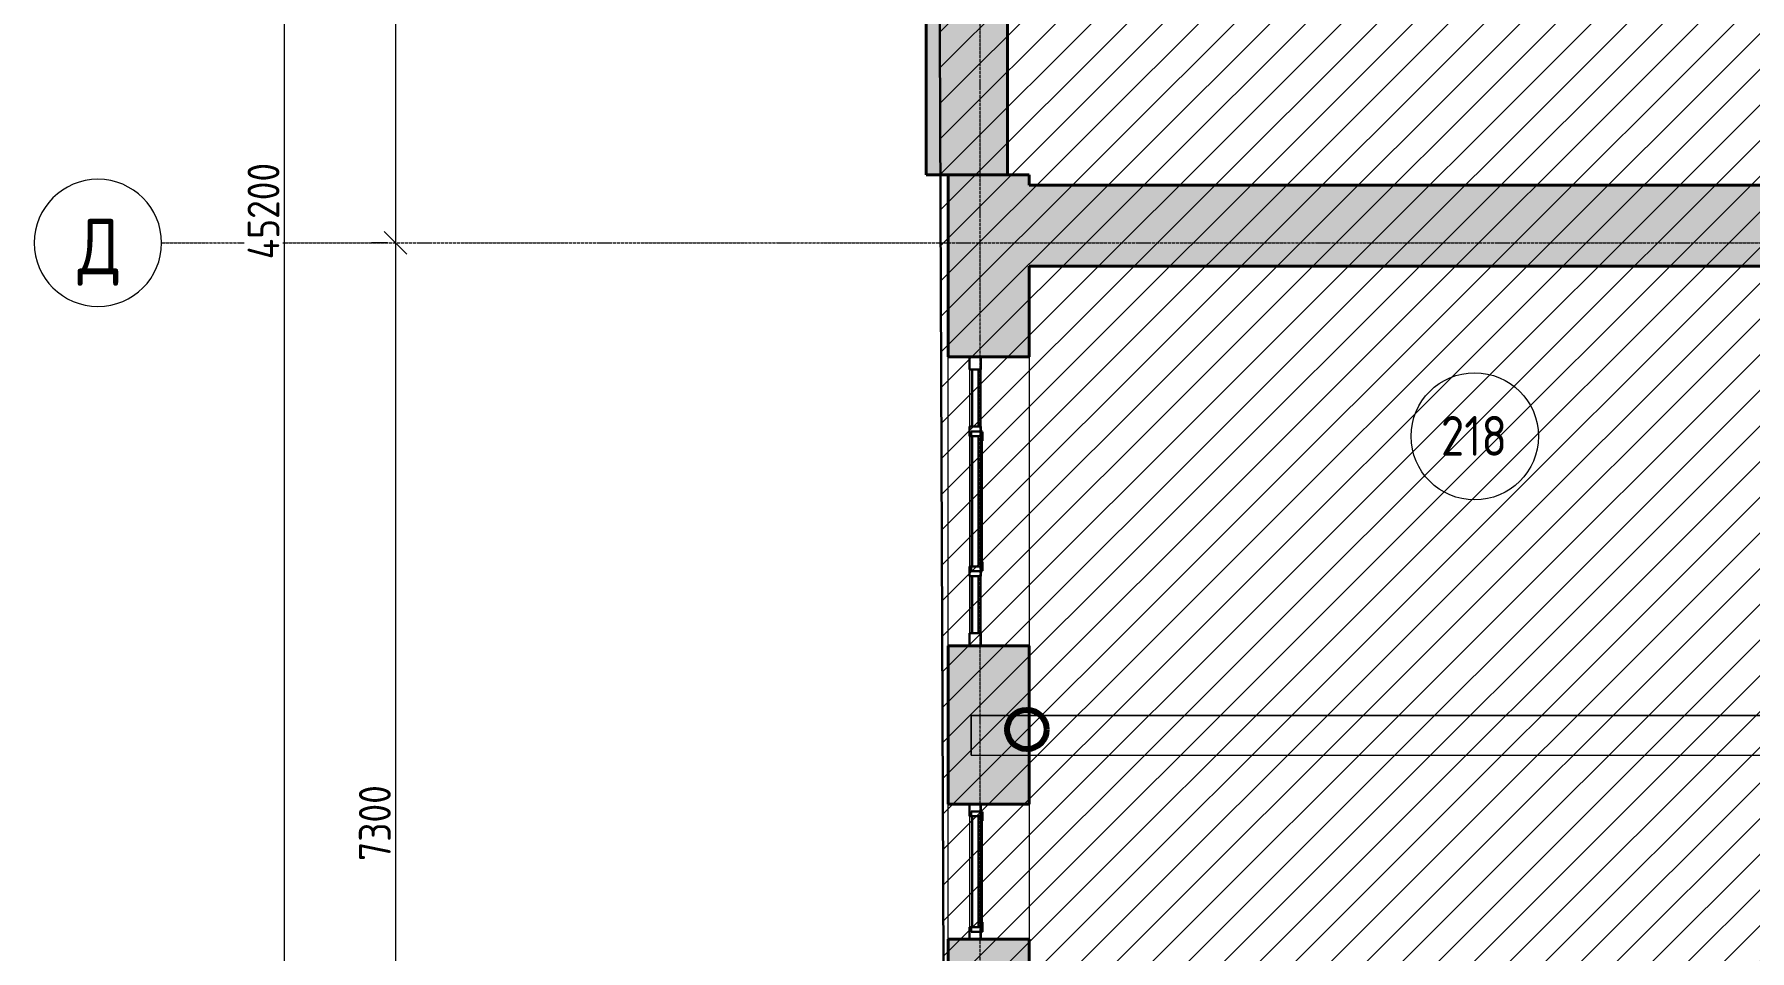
# Model space of a CAD drawing. Header units: millimetres. Extents: x -11886 to 379896, y -8130 to 47743.
# Drawn here: x 96253 to 107037, y 16254 to 22019 of the extents above; entities that cross this region are included whole.
import ezdxf

# ---------------------------------------------------------------- set-up
doc = ezdxf.new("R2010")
doc.units = ezdxf.units.MM
for name, pattern in [('ADSK_Линия сетки', [25, 20, -2.5, 0, -2.5]), ('ADSK_Сверху', [4.5, 3, -1.5]), ('ADSK_Снесено', [4.5, 3, -1.5])]:
    doc.linetypes.add(name, pattern=pattern)
for name, color, linetype, lineweight, true_color in [('_ Окна', 5, 'Continuous', 30, 0x0000ff), ('Витраж', 5, 'Continuous', 18, 0x0000ff), ('Окна', 5, 'Continuous', 18, 0x0000ff), ('Панели витража', 5, 'Continuous', 18, 0x0000ff), ('планы со стояками отопление_dwg', 7, 'Continuous', 9, 0x767676), ('Стены внутренние', 5, 'Continuous', 18, 0x0000ff), ('Стены наружные', 1, 'ADSK_Снесено', 18, 0xff0000)]:
    doc.layers.add(name, color=color, linetype=linetype, lineweight=lineweight, true_color=true_color)
for name, color, linetype, lineweight in [('Каркас', 7, 'Continuous', 18), ('Марки помещений', 7, 'Continuous', 20), ('Оси', 7, 'Continuous', 9), ('Размеры', 7, 'Continuous', 9), ('стояки', 7, 'Continuous', 9)]:
    doc.layers.add(name, color=color, linetype=linetype, lineweight=lineweight)
doc.styles.add('GOST Common', font='GOST_Common.ttf', dxfattribs={"width": 0.9, "height": 350})
doc.styles.add('GOST Common_1', font='GOST_Common.ttf', dxfattribs={"width": 0.9, "height": 200})
doc.dimstyles.new('ADSK_Основной_2_5_мм', dxfattribs={"dimscale": 304.8, "dimtxt": 251.428749, "dimasz": 0.463911, "dimexe": 0.492126, "dimexo": 0.492126, "dimgap": 0.098425, "dimtad": 1, "dimdec": 1, "dimrnd": 0.1, "dimdsep": 46, "dimtxsty": 'GOST Common_1', "dimblk1": 'OBLIQUE', "dimblk2": 'OBLIQUE', "dimsah": 1, "dimcen": 0.09, "dimdle": 0.492126, "dimazin": 2, "dimtfac": 1, "dimtdec": 4, "dimtix": 1, "dimtmove": 0, "dimatfit": 3, "dimfxl": 1, "dimtvp": 1, "dimtfill": 1, "dimtolj": 1, "dimtzin": 0, "dimlwd": 20, "dimlwe": 20, "dimarcsym": 2})

# ---------------------------------------------------------------- blocks, each defined once
blk = doc.blocks.new('Прямоугольный импост - 70х20_60мм-1225109-02 План 2-го этажа маркировочный')
at = {"layer": 'Витраж', "color": 161, "linetype": 'ADSK_Сверху', "true_color": 0xaaaaff}
for p, q in [((39666, 2435), (39666, 2365)), ((39746, 2435), (39666, 2435)), ((40136, 2435), (40106, 2435)), ((39746, 2365), (39666, 2365)), ((40136, 2365), (40106, 2365))]:
    blk.add_line(p, q, dxfattribs=at)
blk = doc.blocks.new('Прямоугольный импост - 70х20_60мм-1424711-02 План 2-го этажа маркировочный')
at = {"layer": 'Витраж', "color": 161, "linetype": 'ADSK_Сверху', "true_color": 0xaaaaff}
for p, q in [((-80, 35), (0, 35)), ((0, 35), (0, -35)), ((0, -35), (-80, -35))]:
    blk.add_line(p, q, dxfattribs=at)
blk = doc.blocks.new('Прямоугольный импост - 70х20_60мм-1424712-02 План 2-го этажа маркировочный')
at = {"layer": 'Витраж', "color": 161, "linetype": 'ADSK_Сверху', "true_color": 0xaaaaff}
for p, q in [((0, 35), (-80, 35)), ((0, -35), (0, 35)), ((-80, -35), (0, -35))]:
    blk.add_line(p, q, dxfattribs=at)
blk = doc.blocks.new('Прямоугольный импост - 70х20_60мм-1225111-02 План 2-го этажа маркировочный')
at = {"layer": 'Витраж', "color": 161, "linetype": 'ADSK_Сверху', "true_color": 0xaaaaff}
for p, q in [((40166, 2435), (40136, 2435)), ((41016, 2435), (40986, 2435)), ((40166, 2365), (40136, 2365)), ((41016, 2365), (40986, 2365))]:
    blk.add_line(p, q, dxfattribs=at)
blk = doc.blocks.new('Витраж-тент со смещением вовне - 60мм 30 сдвиг-1466942-02 План 2-го этажа маркировочный')
at = {"layer": '_ Окна', "color": 161, "linetype": 'ADSK_Сверху', "true_color": 0xaaaaff}
for p, q in [((-440, 25), (-440, -45)), ((-440, 25), (-410, 25)), ((-440, -45), (-440, 25)), ((440, 25), (410, 25)), ((440, -45), (440, 25)), ((440, -45), (440, 25)), ((-380, -45), (-440, -45)), ((-380, -35), (-380, -45)), ((380, -35), (380, -45)), ((380, -45), (440, -45))]:
    blk.add_line(p, q, dxfattribs=at)
at = {"layer": 'Окна', "color": 161, "linetype": 'ADSK_Сверху', "true_color": 0xaaaaff}
blk.add_line((-380, -45), (380, -45), dxfattribs=at)
blk = doc.blocks.new('Прямоугольный импост - 70х20_60мм-1225113-02 План 2-го этажа маркировочный')
at = {"layer": 'Витраж', "color": 161, "linetype": 'ADSK_Сверху', "true_color": 0xaaaaff}
for p, q in [((41046, 2435), (41016, 2435)), ((41486, 2435), (41406, 2435)), ((41486, 2365), (41486, 2435)), ((41046, 2365), (41016, 2365)), ((41486, 2365), (41406, 2365))]:
    blk.add_line(p, q, dxfattribs=at)
blk = doc.blocks.new('Прямоугольный импост - 70х60мм-1424709-02 План 2-го этажа маркировочный')
at = {"layer": 'Витраж', "color": 161, "linetype": 'ADSK_Сверху', "true_color": 0xaaaaff}
for p, q in [((-30, 35), (30, 35)), ((30, -35), (-30, -35))]:
    blk.add_line(p, q, dxfattribs=at)
blk = doc.blocks.new('Прямоугольный импост - 70х60мм-1225009-02 План 2-го этажа маркировочный')
at = {"layer": 'Витраж', "color": 161, "linetype": 'ADSK_Сверху', "true_color": 0xaaaaff}
for p, q in [((41046, 2435), (41046, 2365)), ((41406, 2435), (41046, 2435)), ((41406, 2365), (41406, 2435)), ((41406, 2365), (41046, 2365))]:
    blk.add_line(p, q, dxfattribs=at)
blk = doc.blocks.new('Прямоугольный импост - 70х60мм-1242018-02 План 2-го этажа маркировочный')
at = {"layer": 'Витраж', "color": 161, "linetype": 'ADSK_Сверху', "true_color": 0xaaaaff}
for p, q in [((40166, 2435), (40166, 2365)), ((40986, 2435), (40166, 2435)), ((40986, 2365), (40986, 2435)), ((40986, 2365), (40166, 2365))]:
    blk.add_line(p, q, dxfattribs=at)
blk = doc.blocks.new('Витраж-тент со смещением вовне - 60мм 30 сдвиг-1466941-02 План 2-го этажа маркировочный')
at = {"layer": '_ Окна', "color": 161, "linetype": 'ADSK_Сверху', "true_color": 0xaaaaff}
for p, q in [((-379, 25), (-379, -45)), ((-379, 25), (-349, 25)), ((-379, -45), (-379, 25)), ((379, 25), (349, 25)), ((379, -45), (379, 25)), ((379, -45), (379, 25)), ((-319, -45), (-379, -45)), ((-319, -35), (-319, -45)), ((319, -35), (319, -45)), ((319, -45), (379, -45))]:
    blk.add_line(p, q, dxfattribs=at)
at = {"layer": 'Окна', "color": 161, "linetype": 'ADSK_Сверху', "true_color": 0xaaaaff}
blk.add_line((-319, -45), (319, -45), dxfattribs=at)
blk = doc.blocks.new('Прямоугольный импост - 70х20_56мм-1425354-02 План 2-го этажа маркировочный')
at = {"layer": 'Витраж', "color": 161, "linetype": 'ADSK_Сверху', "true_color": 0xaaaaff}
for p, q in [((466, 2112), (396, 2112)), ((396, 2036), (396, 2112)), ((466, 2036), (466, 2112)), ((396, 1262), (396, 1338)), ((466, 1262), (466, 1338)), ((396, 1262), (466, 1262))]:
    blk.add_line(p, q, dxfattribs=at)
blk = doc.blocks.new('Прямоугольный импост - 70х20_56мм-1424845-02 План 2-го этажа маркировочный')
at = {"layer": 'Витраж', "color": 161, "linetype": 'ADSK_Сверху', "true_color": 0xaaaaff}
for p, q in [((-76, 35), (0, 35)), ((0, 35), (0, -35)), ((0, -35), (-76, -35))]:
    blk.add_line(p, q, dxfattribs=at)
blk = doc.blocks.new('Прямоугольный импост - 70х20_56мм-1424846-02 План 2-го этажа маркировочный')
at = {"layer": 'Витраж', "color": 161, "linetype": 'ADSK_Сверху', "true_color": 0xaaaaff}
for p, q in [((0, 35), (-76, 35)), ((0, -35), (0, 35)), ((-76, -35), (0, -35))]:
    blk.add_line(p, q, dxfattribs=at)
blk = doc.blocks.new('Прямоугольный импост - 70х60мм-1425356-02 План 2-го этажа маркировочный')
at = {"layer": 'Витраж', "color": 161, "linetype": 'ADSK_Сверху', "true_color": 0xaaaaff}
for p, q in [((466, 2036), (396, 2036)), ((396, 1338), (396, 2036)), ((466, 1338), (466, 2036)), ((396, 1338), (466, 1338))]:
    blk.add_line(p, q, dxfattribs=at)
blk = doc.blocks.new('Системная панель - _AR_Стекло_40мм_привязка по центру-V47-02 План 2-го этажа маркировочный')
at = {"layer": 'Панели витража', "lineweight": 30}
for p, q in [((180, 20), (-180, 20)), ((-180, 20), (-180, -20)), ((180, -20), (180, 20)), ((-180, -20), (180, -20))]:
    blk.add_line(p, q, dxfattribs=at)
blk = doc.blocks.new('Прямоугольный импост - 70х40_60мм-V8-02 План 2-го этажа маркировочный')
at = {"layer": 'Витраж'}
for p, q in [((41046, 2435), (41406, 2435)), ((41046, 2365), (41406, 2365))]:
    blk.add_line(p, q, dxfattribs=at)
blk = doc.blocks.new('Прямоугольный импост - 70х20_60мм-V48-02 План 2-го этажа маркировочный')
at = {"layer": 'Витраж', "lineweight": 30}
for p, q in [((-80, 35), (0, 35)), ((-80, -35), (-80, 35)), ((0, 35), (0, -35)), ((0, -35), (-80, -35))]:
    blk.add_line(p, q, dxfattribs=at)
blk = doc.blocks.new('Прямоугольный импост - 70х20_60мм-V49-02 План 2-го этажа маркировочный')
at = {"layer": 'Витраж', "lineweight": 30}
for p, q in [((0, 35), (-80, 35)), ((-80, 35), (-80, -35)), ((0, -35), (0, 35)), ((-80, -35), (0, -35))]:
    blk.add_line(p, q, dxfattribs=at)
blk = doc.blocks.new('Прямоугольный импост - 70х40_60мм-V45-02 План 2-го этажа маркировочный')
at = {"layer": 'Витраж'}
for p, q in [((-6006, 11433), (-6006, 11073)), ((-5936, 11433), (-5936, 11073))]:
    blk.add_line(p, q, dxfattribs=at)
blk = doc.blocks.new('Системная панель - _AR_Стекло_40мм_привязка по центру-V50-02 План 2-го этажа маркировочный')
at = {"layer": 'Панели витража', "lineweight": 30}
for p, q in [((410, 20), (-410, 20)), ((-410, 20), (-410, -20)), ((410, -20), (410, 20)), ((-410, -20), (410, -20))]:
    blk.add_line(p, q, dxfattribs=at)
blk = doc.blocks.new('Прямоугольный импост - 70х40_60мм-1229822-02 План 2-го этажа маркировочный')
at = {"layer": 'Витраж'}
for p, q in [((40166, 2435), (40986, 2435)), ((40166, 2365), (40986, 2365))]:
    blk.add_line(p, q, dxfattribs=at)
blk = doc.blocks.new('Прямоугольный импост - 70х60мм-V51-02 План 2-го этажа маркировочный')
at = {"layer": 'Витраж', "lineweight": 30}
for p, q in [((-30, 35), (30, 35)), ((-30, -35), (-30, 35)), ((30, 35), (30, -35)), ((30, -35), (-30, -35))]:
    blk.add_line(p, q, dxfattribs=at)
blk = doc.blocks.new('Системная панель - _AR_Стекло_40мм_привязка по центру-V52-02 План 2-го этажа маркировочный')
at = {"layer": 'Панели витража', "lineweight": 30}
for p, q in [((349, 20), (-349, 20)), ((-349, 20), (-349, -20)), ((349, -20), (349, 20)), ((-349, -20), (349, -20))]:
    blk.add_line(p, q, dxfattribs=at)
blk = doc.blocks.new('Прямоугольный импост - 70х40_56мм-V53-02 План 2-го этажа маркировочный')
at = {"layer": 'Витраж'}
for p, q in [((-6006, 16950), (-6006, 16252)), ((-5936, 16950), (-5936, 16252))]:
    blk.add_line(p, q, dxfattribs=at)
blk = doc.blocks.new('Прямоугольный импост - 70х20_56мм-V54-02 План 2-го этажа маркировочный')
at = {"layer": 'Витраж', "lineweight": 30}
for p, q in [((-76, 35), (0, 35)), ((-76, -35), (-76, 35)), ((0, 35), (0, -35)), ((0, -35), (-76, -35))]:
    blk.add_line(p, q, dxfattribs=at)
blk = doc.blocks.new('Прямоугольный импост - 70х20_56мм-V55-02 План 2-го этажа маркировочный')
at = {"layer": 'Витраж', "lineweight": 30}
for p, q in [((0, 35), (-76, 35)), ((-76, 35), (-76, -35)), ((0, -35), (0, 35)), ((-76, -35), (0, -35))]:
    blk.add_line(p, q, dxfattribs=at)
blk = doc.blocks.new('планы со стояками отопление_dwg-1484427-02 План 2-го этажа маркировочный')
at = {"layer": 'стояки', "color": 246, "lineweight": 80, "true_color": 0x7f001f}
blk.add_circle((167610, 256052), 124, dxfattribs=at)
blk = doc.blocks.new('Ось сетки - Круг_Ø8 мм-6577-02 План 2-го этажа маркировочный')
at = {"layer": 'Оси', "lineweight": 20}
for start, end in [(360, 180), (180, 360)]:
    blk.add_arc((0, 0), 4, start, end, dxfattribs=at)
blk = doc.blocks.new('ADSK_Марка_Помещение_ОдноЗначение - Номер-247393-02 План 2-го этажа маркировочный')
at = {"layer": 'Марки помещений'}
blk.add_circle((0, 0), 4, dxfattribs=at)
blk = doc.blocks.new('_Oblique')
at = {"color": 0, "linetype": 'ByBlock', "lineweight": -2}
blk.add_line((-0.5, -0.5), (0.5, 0.5), dxfattribs=at)
blk = doc.blocks.new('*D1578')
at = {"layer": 'Defpoints', "color": 0, "transparency": 16777216}
for p in [(98624, 37007), (98524, 20707), (98624, 20707)]:
    blk.add_point(p, dxfattribs=at)
at = {"layer": 'Размеры', "color": 0, "lineweight": 20, "transparency": 16777216}
for p, q in [((98524, 37157), (98524, 20557)), ((98474, 37007), (98374, 37007)), ((98474, 20707), (98374, 20707))]:
    blk.add_line(p, q, dxfattribs=at)
at = {"layer": 'Размеры', "color": 0, "lineweight": 20, "transparency": 16777216, "xscale": 141.4, "yscale": 141.4, "zscale": 141.4}
for p, rotation in [((98524, 37007), 90), ((98524, 20707), 270)]:
    blk.add_blockref('_Oblique', p, dxfattribs=dict(at, rotation=rotation))
at = {"layer": 'Размеры', "color": 0, "lineweight": 20, "transparency": 16777216, "insert": (98394, 28857), "char_height": 200, "width": 889.8, "attachment_point": 5, "rotation": 90, "style": 'GOST Common_1', "bg_fill": 3, "box_fill_scale": 1.1, "bg_fill_color": 256, "bg_fill_true_color": 13158600, "bg_fill_transparency": 0}
blk.add_mtext('\\A1;16300', dxfattribs=at)
blk = doc.blocks.new('*D1579')
at = {"layer": 'Defpoints', "color": 0, "transparency": 16777216}
for p in [(98624, 20707), (98524, 13407), (98624, 13407)]:
    blk.add_point(p, dxfattribs=at)
at = {"layer": 'Размеры', "color": 0, "lineweight": 20, "transparency": 16777216}
for p, q in [((98524, 20857), (98524, 13257)), ((98474, 20707), (98374, 20707)), ((98474, 13407), (98374, 13407))]:
    blk.add_line(p, q, dxfattribs=at)
at = {"layer": 'Размеры', "color": 0, "lineweight": 20, "transparency": 16777216, "xscale": 141.4, "yscale": 141.4, "zscale": 141.4}
for p, rotation in [((98524, 20707), 90), ((98524, 13407), 270)]:
    blk.add_blockref('_Oblique', p, dxfattribs=dict(at, rotation=rotation))
at = {"layer": 'Размеры', "color": 0, "lineweight": 20, "transparency": 16777216, "insert": (98394, 17057), "char_height": 200, "width": 756.84, "attachment_point": 5, "rotation": 90, "style": 'GOST Common_1', "bg_fill": 3, "box_fill_scale": 1.1, "bg_fill_color": 256, "bg_fill_true_color": 13158600, "bg_fill_transparency": 0}
blk.add_mtext('\\A1;7300', dxfattribs=at)
blk = doc.blocks.new('*D1584')
at = {"layer": 'Defpoints', "color": 0, "transparency": 16777216}
for p in [(97924, 43507), (97824, -1693), (97924, -1693)]:
    blk.add_point(p, dxfattribs=at)
at = {"layer": 'Размеры', "color": 0, "lineweight": 20, "transparency": 16777216}
for p, q in [((97824, 43657), (97824, -1843)), ((97774, 43507), (97674, 43507)), ((97774, -1693), (97674, -1693))]:
    blk.add_line(p, q, dxfattribs=at)
at = {"layer": 'Размеры', "color": 0, "lineweight": 20, "transparency": 16777216, "xscale": 141.4, "yscale": 141.4, "zscale": 141.4}
for p, rotation in [((97824, 43507), 90), ((97824, -1693), 270)]:
    blk.add_blockref('_Oblique', p, dxfattribs=dict(at, rotation=rotation))
at = {"layer": 'Размеры', "color": 0, "lineweight": 20, "transparency": 16777216, "insert": (97694, 20907), "char_height": 200, "width": 971.62, "attachment_point": 5, "rotation": 90, "style": 'GOST Common_1', "bg_fill": 3, "box_fill_scale": 1.1, "bg_fill_color": 256, "bg_fill_true_color": 13158600, "bg_fill_transparency": 0}
blk.add_mtext('\\A1;45200', dxfattribs=at)

msp = doc.modelspace()

# ---------------------------------------------------------------- hatches: boundary and pattern name
at = {"lineweight": 13, "true_color": 0x636466, "transparency": 33554559}
h = msp.add_hatch(dxfattribs=at)
h.set_pattern_fill('ANSI31', color=251, scale=50)
h.set_pattern_definition([(45, (108139.4, 85026.59), (-112.2532, 112.2532), [])])
h.paths.add_polyline_path([(112082.9, 43878.87), (101860.65, 43878.87), (101998.36, 8679.25), (108910.53, 8679.25), (108910.53, 12721.22), (111524.62, 12721.22), (111521.03, 13231.22), (111469.49, 21068.63), (112082.9, 21068.63)])
at = {"layer": 'Стены внутренние', "true_color": 0xc0c0c0}
msp.add_hatch(color=9, dxfattribs=at).paths.add_polyline_path([(108476.11, 20560.99), (108866.81, 20560.99), (108866.82, 21070.99), (102508.36, 21070.99), (102508.36, 20560.99), (108233.86, 20560.99)])
at = {"layer": 'Стены наружные', "linetype": 'Continuous', "true_color": 0xc0c0c0}
h = msp.add_hatch(color=9, dxfattribs=at)
h.paths.add_polyline_path([(101860.65, 21135.08), (102370.65, 21135.08), (102370.65, 22237), (101860.65, 22237)])
h.paths.add_polyline_path([(101860.65, 24007), (102370.65, 24007), (102370.65, 26193.21), (101860.65, 26193.21), (101860.65, 25996.81)])
h.paths.add_polyline_path([(102257.6, 27963.21), (102370.65, 27963.21), (102370.65, 30245.55), (101860.65, 30245.55), (101860.65, 27963.21)])
h.paths.add_polyline_path([(102370.65, 32015.55), (102370.65, 34317.56), (101860.65, 34317.56), (101860.65, 32015.55), (102262.52, 32015.55)])
h.paths.add_polyline_path([(101860.65, 36087.56), (102370.65, 36087.56), (102370.65, 43368.87), (101860.65, 43368.87), (101860.65, 39043.72)])
h = msp.add_hatch(color=9, dxfattribs=at)
h.paths.add_polyline_path([(102338.14, 9189.25), (102508.36, 9189.25), (102508.36, 9842.88), (101998.36, 9842.88), (101998.36, 9189.25)])
h.paths.add_polyline_path([(102338.14, 11662.88), (102508.36, 11662.88), (102508.36, 12627.53), (101998.36, 12627.53), (101998.36, 11662.88)])
h.paths.add_polyline_path([(102508.36, 13477.53), (102508.36, 14468.69), (101998.36, 14468.69), (101998.36, 13477.53), (102348.38, 13477.53)])
h.paths.add_polyline_path([(101998.36, 15318.69), (102508.36, 15318.69), (102508.36, 16326.39), (101998.36, 16326.39), (101998.36, 16211.63)])
h.paths.add_polyline_path([(101998.36, 17176.39), (102508.36, 17176.39), (102508.36, 18170.83), (101998.36, 18170.83)])
h.paths.add_polyline_path([(101998.36, 19990.83), (102508.36, 19990.83), (102508.36, 21135.08), (101998.36, 21135.08), (101998.36, 20939.12)])

# ---------------------------------------------------------------- linework, layer by layer
at = {"color": 251, "lineweight": 30, "true_color": 0x636466}
msp.add_lwpolyline([(108429.9, 8679.25), (101998.36, 8679.25), (101860.65, 43878.87), (112082.9, 43878.87), (112082.9, 21068.63), (111469.49, 21068.63), (111521.03, 13231.22)], dxfattribs=at)
at = {"layer": 'Каркас', "color": 253, "linetype": 'ADSK_Сверху', "true_color": 0xaaaaaa}
for p, q in [((102142.11, 17733.26), (102142.11, 17483.26)), ((102142.11, 17733.26), (108633.86, 17733.26)), ((102142.11, 17483.26), (108633.86, 17483.26))]:
    msp.add_line(p, q, dxfattribs=at)
at = {"layer": 'Каркас', "color": 253, "linetype": 'ADSK_Сверху', "true_color": 0xb2b2b2}
for p, q in [((102142.11, 17483.26), (102142.11, 17733.26)), ((108633.86, 17733.26), (102142.11, 17733.26)), ((102142.11, 17483.26), (108633.86, 17483.26))]:
    msp.add_line(p, q, dxfattribs=at)
at = {"layer": 'Оси', "linetype": 'ADSK_Линия сетки'}
for p, q in [((102199.31, -5917.65), (102199.31, 44571.85)), ((97053.17, 20706.79), (165281.12, 20706.79))]:
    msp.add_line(p, q, dxfattribs=at)
at = {"layer": 'Стены внутренние', "color": 18, "lineweight": 40, "true_color": 0x000000}
for p, q in [((109143.4, 21070.99), (102508.36, 21070.99)), ((102508.36, 20560.99), (108081.11, 20560.99))]:
    msp.add_line(p, q, dxfattribs=at)
at = {"layer": 'Стены наружные', "color": 18, "linetype": 'Continuous', "lineweight": 40, "true_color": 0x000000}
for p, q in [((101860.65, 22237), (101860.65, 21135.08)), ((102370.65, 21135.08), (102370.65, 22237)), ((102508.36, 21135.08), (101860.65, 21135.08)), ((101998.36, 21135.08), (101998.36, 19990.83)), ((102508.36, 21070.99), (102508.36, 21135.08)), ((102508.36, 19990.83), (102508.36, 20560.99)), ((101998.36, 19990.83), (102508.36, 19990.83)), ((101998.36, 18170.83), (101998.36, 17176.39)), ((102508.36, 18170.83), (101998.36, 18170.83)), ((102508.36, 17176.39), (102508.36, 18170.83)), ((101998.36, 17176.39), (102508.36, 17176.39)), ((101998.36, 16326.39), (101998.36, 15318.69)), ((102508.36, 16326.39), (101998.36, 16326.39)), ((102508.36, 15318.69), (102508.36, 16326.39))]:
    msp.add_line(p, q, dxfattribs=at)
at = {"layer": 'Стены наружные', "color": 18, "linetype": 'Continuous', "true_color": 0x000000}
for p, q in [((101998.36, 18170.83), (101998.36, 19990.83)), ((102508.36, 19990.83), (102508.36, 18170.83)), ((101998.36, 16326.39), (101998.36, 17176.39)), ((102508.36, 17176.39), (102508.36, 16326.39))]:
    msp.add_line(p, q, dxfattribs=at)

# ---------------------------------------------------------------- block references
at = {"layer": '_ Окна', "color": 161, "linetype": 'ADSK_Сверху', "true_color": 0xaaaaff, "rotation": 89.99999999999993}
for name, p in [('Витраж-тент со смещением вовне - 60мм 30 сдвиг-1466942-02 План 2-го этажа маркировочный', (102168.36, 19080.83)), ('Витраж-тент со смещением вовне - 60мм 30 сдвиг-1466941-02 План 2-го этажа маркировочный', (102168.36, 16751.39))]:
    msp.add_blockref(name, p, dxfattribs=at)
at = {"layer": 'Витраж', "color": 161, "linetype": 'ADSK_Сверху', "true_color": 0xaaaaff}
for name, p, rotation in [('Прямоугольный импост - 70х20_60мм-1225109-02 План 2-го этажа маркировочный', (99768.85, 59656.45), 270), ('Прямоугольный импост - 70х60мм-1225009-02 План 2-го этажа маркировочный', (99768.85, 60956.45), 270), ('Прямоугольный импост - 70х20_60мм-1225111-02 План 2-го этажа маркировочный', (99768.85, 59656.45), 269.9999999999999), ('Прямоугольный импост - 70х60мм-1242018-02 План 2-го этажа маркировочный', (99768.85, 59656.45), 269.9999999999999), ('Прямоугольный импост - 70х20_60мм-1225113-02 План 2-го этажа маркировочный', (99768.85, 59656.45), 269.9999999999998), ('Прямоугольный импост - 70х60мм-1225009-02 План 2-го этажа маркировочный', (99768.85, 59656.45), 269.9999999999998), ('Прямоугольный импост - 70х20_60мм-1424712-02 План 2-го этажа маркировочный', (102168.36, 18170.83), 269.9999999999999), ('Прямоугольный импост - 70х20_56мм-1424846-02 План 2-го этажа маркировочный', (102168.36, 16326.39), 269.9999999999999)]:
    msp.add_blockref(name, p, dxfattribs=dict(at, rotation=rotation))
at = {"layer": 'Витраж', "color": 161, "linetype": 'ADSK_Сверху', "true_color": 0xaaaaff, "extrusion": (0, 0, -1), "rotation": 90.00000000000007}
for name, p in [('Прямоугольный импост - 70х20_60мм-1424711-02 План 2-го этажа маркировочный', (-102168.36, 19990.83)), ('Прямоугольный импост - 70х60мм-1424709-02 План 2-го этажа маркировочный', (-102168.36, 19520.83)), ('Прямоугольный импост - 70х60мм-1424709-02 План 2-го этажа маркировочный', (-102168.36, 18640.83)), ('Прямоугольный импост - 70х20_56мм-1424845-02 План 2-го этажа маркировочный', (-102168.36, 17176.39))]:
    msp.add_blockref(name, p, dxfattribs=at)
at = {"layer": 'Витраж', "extrusion": (0, 0, -1), "rotation": 90.00000000000007}
for name, p in [('Прямоугольный импост - 70х20_60мм-V48-02 План 2-го этажа маркировочный', (-102168.36, 19990.83)), ('Прямоугольный импост - 70х60мм-V51-02 План 2-го этажа маркировочный', (-102168.36, 19520.83)), ('Прямоугольный импост - 70х60мм-V51-02 План 2-го этажа маркировочный', (-102168.36, 18640.83)), ('Прямоугольный импост - 70х20_56мм-V54-02 План 2-го этажа маркировочный', (-102168.36, 17176.39))]:
    msp.add_blockref(name, p, dxfattribs=at)
at = {"layer": 'Витраж'}
for name, p in [('Прямоугольный импост - 70х40_60мм-V45-02 План 2-го этажа маркировочный', (108139.4, 8477.94)), ('Прямоугольный импост - 70х40_56мм-V53-02 План 2-го этажа маркировочный', (108139.4, 150))]:
    msp.add_blockref(name, p, dxfattribs=at)
for name, p, rotation in [('Прямоугольный импост - 70х40_60мм-1229822-02 План 2-го этажа маркировочный', (99768.85, 59656.45), 269.9999999999999), ('Прямоугольный импост - 70х40_60мм-V8-02 План 2-го этажа маркировочный', (99768.85, 59656.45), 269.9999999999998), ('Прямоугольный импост - 70х20_60мм-V49-02 План 2-го этажа маркировочный', (102168.36, 18170.83), 269.9999999999999), ('Прямоугольный импост - 70х20_56мм-V55-02 План 2-го этажа маркировочный', (102168.36, 16326.39), 269.9999999999999)]:
    msp.add_blockref(name, p, dxfattribs=dict(at, rotation=rotation))
at = {"layer": 'Витраж', "color": 161, "linetype": 'ADSK_Сверху', "true_color": 0xaaaaff}
for name in ['Прямоугольный импост - 70х20_56мм-1425354-02 План 2-го этажа маркировочный', 'Прямоугольный импост - 70х60мм-1425356-02 План 2-го этажа маркировочный']:
    msp.add_blockref(name, (101737.56, 15064.28), dxfattribs=at)
at = {"layer": 'Марки помещений', "xscale": 99.99999999999993, "yscale": 99.99999999999993, "zscale": 99.99999999999993}
msp.add_blockref('ADSK_Марка_Помещение_ОдноЗначение - Номер-247393-02 План 2-го этажа маркировочный', (105308.57, 19490.09), dxfattribs=at)
at = {"layer": 'Оси', "lineweight": 20, "xscale": 99.99999999999993, "yscale": 99.99999999999993, "zscale": 99.99999999999993, "rotation": 269.9999999999994}
msp.add_blockref('Ось сетки - Круг_Ø8 мм-6577-02 План 2-го этажа маркировочный', (96653.17, 20706.79), dxfattribs=at)
at = {"layer": 'Панели витража', "rotation": 89.99999999999993}
for name, p in [('Системная панель - _AR_Стекло_40мм_привязка по центру-V47-02 План 2-го этажа маркировочный', (102168.36, 19730.83)), ('Системная панель - _AR_Стекло_40мм_привязка по центру-V50-02 План 2-го этажа маркировочный', (102168.36, 19080.83)), ('Системная панель - _AR_Стекло_40мм_привязка по центру-V47-02 План 2-го этажа маркировочный', (102168.36, 18430.83)), ('Системная панель - _AR_Стекло_40мм_привязка по центру-V52-02 План 2-го этажа маркировочный', (102168.36, 16751.39))]:
    msp.add_blockref(name, p, dxfattribs=at)
at = {"layer": 'планы со стояками отопление_dwg', "color": 6, "true_color": 0xff00ff}
msp.add_blockref('планы со стояками отопление_dwg-1484427-02 План 2-го этажа маркировочный', (-65116.64, -238406.38), dxfattribs=at)

# ---------------------------------------------------------------- texts
at = {"layer": 'Марки помещений', "lineweight": 9, "insert": (105096.16, 19617.81), "char_height": 250, "width": 526.7087, "attachment_point": 1, "style": 'GOST Common_1'}
msp.add_mtext('218', dxfattribs=at)
at = {"layer": 'Оси', "insert": (96525, 20859.38), "char_height": 350, "width": 346.329, "attachment_point": 1, "style": 'GOST Common'}
msp.add_mtext('\\fGOST Common|b0|i0|c204|p34|;\\W.9;Д', dxfattribs=at)

# ---------------------------------------------------------------- next in the draw order: dimensions: what is measured, and where the dimension line sits
at = {"layer": 'Размеры', "lineweight": 20}
for base, p1, p2, override, picture, middle in [((97824.19, -1693.21), (97924.18, 43506.79), (97924.18, -1693.21), {"dimpost": '<>', "dimfxl": 45200}, '*D1584', (97694.19, 20906.79)), ((98524.19, 20706.79), (98624.18, 37006.79), (98624.18, 20706.79), {"dimpost": '<>', "dimfxl": 16300}, '*D1578', (98394.19, 28856.79))]:
    dim = msp.add_linear_dim(base=base, p1=p1, p2=p2, angle=90, dimstyle='ADSK_Основной_2_5_мм', override=override, dxfattribs=at)
    dim.commit()
    dim.dimension.update_dxf_attribs({"geometry": picture, "text_midpoint": middle})

# ---------------------------------------------------------------- next in the draw order: dimensions: what is measured, and where the dimension line sits
dim = msp.add_linear_dim(base=(98524.19, 13406.79), p1=(98624.18, 20706.79), p2=(98624.18, 13406.79), angle=90, dimstyle='ADSK_Основной_2_5_мм', override={"dimpost": '<>', "dimfxl": 7300}, dxfattribs=at)
dim.commit()
dim.dimension.update_dxf_attribs({"geometry": '*D1579', "text_midpoint": (98394.19, 17056.79)})

doc.saveas('drawing.dxf')
